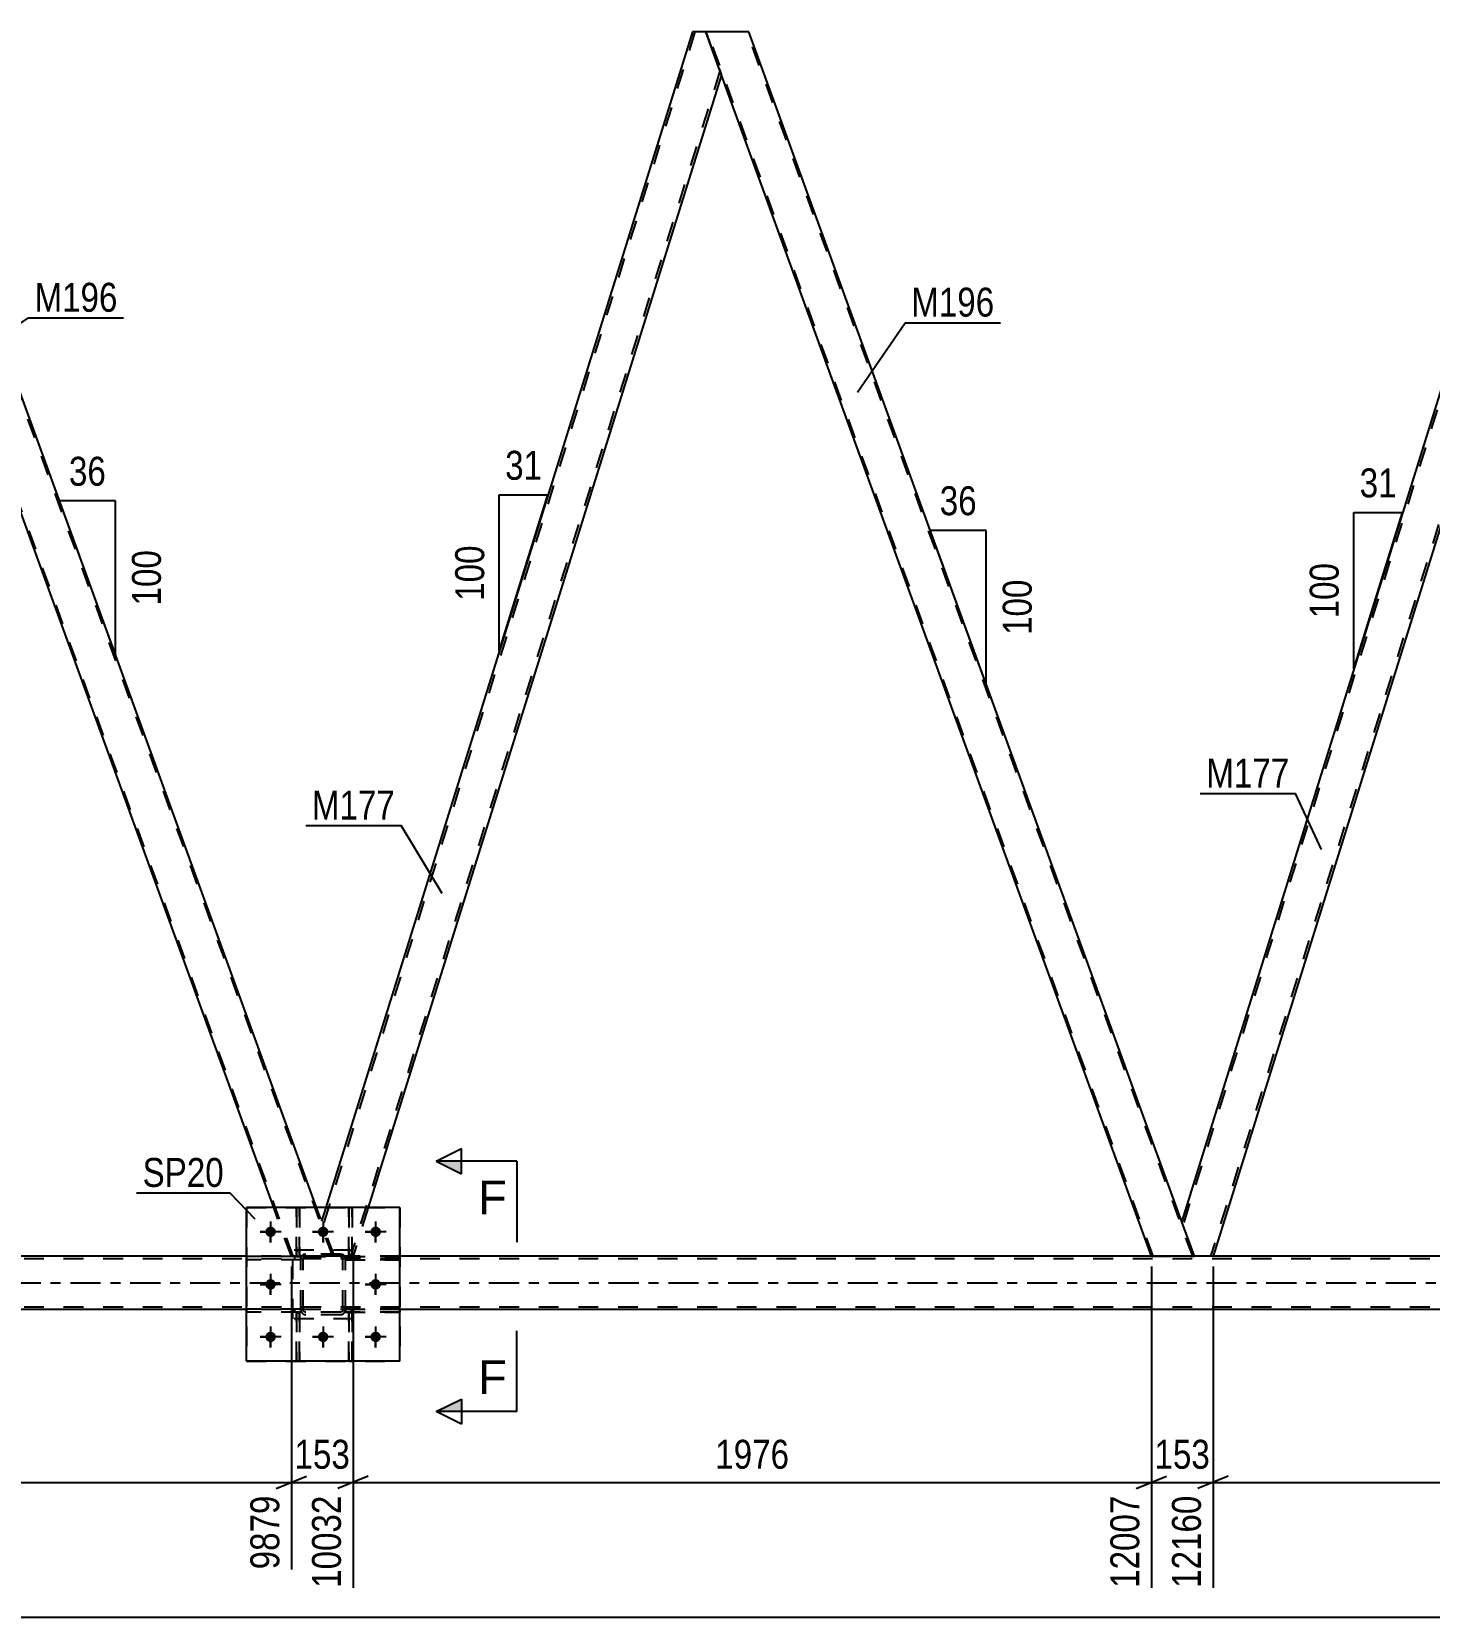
# Model space of a CAD drawing. Header units: millimetres. Extents: x 0 to 841, y 0 to 594.
# Drawn here: x 476.1 to 614.4, y 298.3 to 455.3 of the extents above; entities that cross this region are included whole.
import ezdxf

# ---------------------------------------------------------------- set-up
doc = ezdxf.new("R2010")
doc.units = ezdxf.units.MM
doc.linetypes.add('DXK_LINE_DOT2', pattern=[3.9198, 1.9599, -1.9599])
doc.linetypes.add('DXK_LINE_DOT3', pattern=[5.9187, 2.979, -0.9799, 0.9799, -0.9799])
doc.styles.add('Arial', font='ARIAL.TTF', dxfattribs={"height": 0.2})
doc.styles.add('Arial Narrow', font='ARIALN.TTF', dxfattribs={"height": 0.2})

# ---------------------------------------------------------------- blocks, each defined once
blk = doc.blocks.new('Part-814735430-3774 - 3299')
at = {"color": 7, "linetype": 'DXK_LINE_DOT2'}
for p, q in [((502.73, 334.05), (497.33, 334.05)), ((497.33, 333.73), (497.33, 334.05)), ((502.73, 333.73), (497.33, 333.73)), ((502.13, 333.73), (502.13, 334.05)), ((502.73, 334.05), (502.73, 333.73))]:
    blk.add_line(p, q, dxfattribs=at)
blk = doc.blocks.new('Part-814735430-3776 - 3299')
at = {"color": 7, "linetype": 'DXK_LINE_DOT2'}
for p, q in [((507.48, 338.89), (507.48, 334.04)), ((507.8, 338.89), (507.48, 338.89)), ((507.8, 334.04), (507.8, 338.89)), ((507.48, 334.64), (507.8, 334.64)), ((507.48, 334.04), (507.8, 334.04))]:
    blk.add_line(p, q, dxfattribs=at)
blk = doc.blocks.new('Part-814735430-3589 - 3299')
at = {"color": 7, "linetype": 'DXK_LINE_DOT2'}
for p, q in [((497.33, 338.89), (512.53, 338.89)), ((497.33, 338.89), (497.33, 323.69)), ((512.53, 338.89), (512.53, 323.69)), ((497.33, 323.69), (512.53, 323.69))]:
    blk.add_line(p, q, dxfattribs=at)
blk = doc.blocks.new('Part-814735430-3540 - 3299')
at = {"color": 7, "linetype": 'DXK_LINE_DOT2'}
for p, q in [((502.28, 323.69), (502.28, 328.52)), ((502.28, 328.52), (502.6, 328.52)), ((502.6, 328.52), (502.6, 323.69)), ((502.28, 327.92), (502.6, 327.92)), ((502.6, 323.69), (502.28, 323.69))]:
    blk.add_line(p, q, dxfattribs=at)
blk = doc.blocks.new('Part-814735430-3569 - 3299')
at = {"color": 2, "linetype": 'Continuous'}
for p, q in [((626.62, 455.29), (589.92, 337.54)), ((627.94, 455.29), (626.62, 455.29)), ((629.47, 451.09), (627.94, 455.29)), ((629.48, 451.04), (593.02, 334.07)), ((591.18, 334.07), (589.93, 337.49))]:
    blk.add_line(p, q, dxfattribs=at)
at = {"color": 7, "linetype": 'DXK_LINE_DOT2'}
for p, q in [((626.87, 455.29), (590.05, 337.17)), ((629.35, 451.41), (592.77, 334.07)), ((629.48, 451.04), (629.47, 451.09)), ((629.48, 451.04), (629.47, 451.09)), ((589.92, 337.54), (589.93, 337.49)), ((593.02, 334.07), (591.18, 334.07))]:
    blk.add_line(p, q, dxfattribs=at)
blk = doc.blocks.new('Part-814735430-3574 - 3299')
at = {"color": 2, "linetype": 'Continuous'}
for p, q in [((461.93, 455.29), (457.67, 455.29)), ((504.29, 338.89), (461.93, 455.29)), ((500.04, 338.89), (459.2, 451.09))]:
    blk.add_line(p, q, dxfattribs=at)
at = {"color": 7, "linetype": 'DXK_LINE_DOT2'}
for p, q in [((457.67, 455.29), (459.2, 451.09)), ((501.96, 334.07), (457.84, 455.29)), ((505.88, 334.07), (461.75, 455.29)), ((501.79, 334.07), (500.04, 338.89)), ((506.05, 334.07), (504.29, 338.89)), ((506.05, 334.07), (501.79, 334.07))]:
    blk.add_line(p, q, dxfattribs=at)
blk = doc.blocks.new('Part-814735430-3594 - 3299')
at = {"color": 7, "linetype": 'DXK_LINE_DOT2'}
for p, q in [((783.03, 333.83), (107.42, 333.83)), ((512.53, 334.07), (497.33, 334.07)), ((783.03, 329.03), (106.66, 329.03)), ((512.53, 328.79), (497.33, 328.79))]:
    blk.add_line(p, q, dxfattribs=at)
at = {"color": 2, "linetype": 'Continuous'}
for p, q in [((497.33, 334.07), (257.13, 334.07)), ((667.6, 334.07), (512.53, 334.07)), ((497.33, 328.79), (257.13, 328.79)), ((667.6, 328.79), (512.53, 328.79))]:
    blk.add_line(p, q, dxfattribs=at)
at = {"color": 7, "linetype": 'DXK_LINE_DOT3'}
blk.add_line((107.04, 331.43), (783.03, 331.43), dxfattribs=at)
blk = doc.blocks.new('Part-814735430-3599 - 3299')
at = {"color": 2, "linetype": 'Continuous'}
for p, q in [((512.53, 338.89), (497.33, 338.89)), ((497.33, 323.69), (497.33, 338.89)), ((512.53, 323.69), (512.53, 338.89)), ((512.53, 323.69), (497.33, 323.69))]:
    blk.add_line(p, q, dxfattribs=at)
blk = doc.blocks.new('Part-814735430-3602 - 3299')
at = {"color": 7, "linetype": 'DXK_LINE_DOT2'}
for p, q in [((507.48, 334.04), (507.48, 338.89)), ((507.48, 338.89), (507.8, 338.89)), ((507.8, 338.89), (507.8, 334.04)), ((507.48, 334.64), (507.8, 334.64)), ((507.8, 334.04), (507.48, 334.04))]:
    blk.add_line(p, q, dxfattribs=at)
blk = doc.blocks.new('Part-814735430-3639 - 3299')
at = {"color": 7, "linetype": 'DXK_LINE_DOT2'}
for p, q in [((541.74, 455.29), (504.92, 337.17)), ((544.21, 451.41), (507.64, 334.07)), ((544.35, 451.04), (544.33, 451.09)), ((544.35, 451.04), (544.33, 451.09)), ((505.2, 338.89), (504.78, 337.54)), ((506.05, 334.07), (504.78, 337.54)), ((509.39, 338.89), (507.89, 334.07)), ((507.89, 334.07), (506.05, 334.07))]:
    blk.add_line(p, q, dxfattribs=at)
at = {"color": 2, "linetype": 'Continuous'}
for p, q in [((541.48, 455.29), (505.2, 338.89)), ((542.8, 455.29), (541.48, 455.29)), ((544.33, 451.09), (542.8, 455.29)), ((544.35, 451.04), (509.39, 338.89))]:
    blk.add_line(p, q, dxfattribs=at)
blk = doc.blocks.new('Part-814735430-3644 - 3299')
at = {"color": 2, "linetype": 'Continuous'}
for p, q in [((547.06, 455.29), (542.8, 455.29)), ((589.93, 337.49), (547.06, 455.29)), ((586.92, 334.07), (544.33, 451.09))]:
    blk.add_line(p, q, dxfattribs=at)
at = {"color": 7, "linetype": 'DXK_LINE_DOT2'}
for p, q in [((542.8, 455.29), (544.33, 451.09)), ((587.09, 334.07), (542.97, 455.29)), ((591.01, 334.07), (546.89, 455.29)), ((591.18, 334.07), (589.93, 337.49)), ((586.92, 334.07), (591.18, 334.07))]:
    blk.add_line(p, q, dxfattribs=at)
blk = doc.blocks.new('Part-814735430-3659 - 3299')
at = {"color": 7, "linetype": 'DXK_LINE_DOT2'}
for p, q in [((512.53, 334.05), (507.13, 334.05)), ((507.13, 334.05), (507.13, 333.73)), ((507.13, 333.73), (512.53, 333.73)), ((507.73, 333.73), (507.73, 334.05)), ((512.53, 333.73), (512.53, 334.05))]:
    blk.add_line(p, q, dxfattribs=at)
blk = doc.blocks.new('Part-814735430-3662 - 3299')
at = {"color": 7, "linetype": 'DXK_LINE_DOT2'}
for p, q in [((512.53, 328.85), (507.13, 328.85)), ((507.13, 328.85), (507.13, 328.53)), ((507.13, 328.53), (512.53, 328.53)), ((507.73, 328.53), (507.73, 328.85)), ((512.53, 328.53), (512.53, 328.85))]:
    blk.add_line(p, q, dxfattribs=at)
blk = doc.blocks.new('Part-814735430-3665 - 3299')
at = {"color": 7, "linetype": 'DXK_LINE_DOT2'}
for p, q in [((502.73, 334.05), (497.33, 334.05)), ((497.33, 334.05), (497.33, 333.73)), ((502.73, 333.73), (497.33, 333.73)), ((502.13, 333.73), (502.13, 334.05)), ((502.73, 333.73), (502.73, 334.05))]:
    blk.add_line(p, q, dxfattribs=at)
blk = doc.blocks.new('Part-814735430-3668 - 3299')
at = {"color": 7, "linetype": 'DXK_LINE_DOT2'}
for p, q in [((502.73, 328.85), (497.33, 328.85)), ((497.33, 328.85), (497.33, 328.53)), ((502.73, 328.53), (497.33, 328.53)), ((502.13, 328.53), (502.13, 328.85)), ((502.73, 328.53), (502.73, 328.85))]:
    blk.add_line(p, q, dxfattribs=at)
blk = doc.blocks.new('Part-814735430-3694 - 3299')
at = {"color": 7, "linetype": 'DXK_LINE_DOT2'}
for p, q in [((507.8, 328.52), (507.48, 328.52)), ((507.48, 328.52), (507.48, 323.69)), ((507.8, 323.69), (507.8, 328.52)), ((507.48, 327.92), (507.8, 327.92)), ((507.48, 323.69), (507.8, 323.69))]:
    blk.add_line(p, q, dxfattribs=at)
blk = doc.blocks.new('Part-814735430-3717 - 3299')
at = {"color": 7, "linetype": 'DXK_LINE_DOT2'}
for p, q in [((502.6, 328.52), (502.28, 328.52)), ((502.28, 328.52), (502.28, 323.69)), ((502.6, 323.69), (502.6, 328.52)), ((502.28, 327.92), (502.6, 327.92)), ((502.28, 323.69), (502.6, 323.69))]:
    blk.add_line(p, q, dxfattribs=at)
blk = doc.blocks.new('Part-814735430-3728 - 3299')
at = {"color": 7, "linetype": 'DXK_LINE_DOT2'}
for p, q in [((502.28, 334.04), (502.28, 338.89)), ((502.28, 338.89), (502.6, 338.89)), ((502.6, 338.89), (502.6, 334.04)), ((502.28, 334.64), (502.6, 334.64)), ((502.6, 334.04), (502.28, 334.04))]:
    blk.add_line(p, q, dxfattribs=at)
blk = doc.blocks.new('Bolt-814735430-3729 - 3299')
at = {"linetype": 'Continuous'}
for points in [[(500.25, 336.49, -1), (499.21, 336.49, -1)], [(505.45, 336.49, -1), (504.41, 336.49, -1)], [(510.65, 336.49, -1), (509.61, 336.49, -1)], [(500.25, 331.29, -1), (499.21, 331.29, -1)], [(510.65, 331.29, -1), (509.61, 331.29, -1)], [(500.25, 326.09, -1), (499.21, 326.09, -1)], [(505.45, 326.09, -1), (504.41, 326.09, -1)], [(510.65, 326.09, -1), (509.61, 326.09, -1)]]:
    blk.add_hatch(color=1, dxfattribs=at).paths.add_polyline_path(points)
at = {"color": 1, "linetype": 'Continuous'}
for p, q in [((499.73, 337.53), (499.73, 335.45)), ((504.93, 337.53), (504.93, 335.45)), ((510.13, 337.53), (510.13, 335.45)), ((500.77, 336.49), (498.69, 336.49)), ((505.97, 336.49), (503.89, 336.49)), ((511.17, 336.49), (509.09, 336.49)), ((500.77, 331.29), (498.69, 331.29)), ((499.73, 332.33), (499.73, 330.25)), ((511.17, 331.29), (509.09, 331.29)), ((510.13, 332.33), (510.13, 330.25)), ((499.73, 327.13), (499.73, 325.05)), ((504.93, 327.13), (504.93, 325.05)), ((510.13, 327.13), (510.13, 325.05)), ((500.77, 326.09), (498.69, 326.09)), ((505.97, 326.09), (503.89, 326.09)), ((511.17, 326.09), (509.09, 326.09))]:
    blk.add_line(p, q, dxfattribs=at)
blk = doc.blocks.new('Bolt-814735430-3730 - 3299')
at = {"color": 1, "linetype": 'Continuous'}
for p, q in [((499.73, 337.53), (499.73, 336.83)), ((504.93, 337.53), (504.93, 336.83)), ((510.13, 337.53), (510.13, 336.83)), ((498.69, 336.49), (499.38, 336.49)), ((499.73, 335.45), (499.73, 336.14)), ((500.77, 336.49), (500.08, 336.49)), ((503.89, 336.49), (504.58, 336.49)), ((504.93, 335.45), (504.93, 336.14)), ((505.97, 336.49), (505.28, 336.49)), ((509.09, 336.49), (509.78, 336.49)), ((510.13, 335.45), (510.13, 336.14)), ((511.17, 336.49), (510.48, 336.49)), ((498.69, 331.29), (499.38, 331.29)), ((499.73, 332.33), (499.73, 331.63)), ((500.77, 331.29), (500.08, 331.29)), ((509.09, 331.29), (509.78, 331.29)), ((510.13, 332.33), (510.13, 331.63)), ((511.17, 331.29), (510.48, 331.29)), ((499.73, 330.25), (499.73, 330.94)), ((510.13, 330.25), (510.13, 330.94)), ((499.73, 327.13), (499.73, 326.43)), ((504.93, 327.13), (504.93, 326.43)), ((510.13, 327.13), (510.13, 326.43)), ((498.69, 326.09), (499.38, 326.09)), ((499.73, 325.05), (499.73, 325.74)), ((500.77, 326.09), (500.08, 326.09)), ((503.89, 326.09), (504.58, 326.09)), ((504.93, 325.05), (504.93, 325.74)), ((505.97, 326.09), (505.28, 326.09)), ((509.09, 326.09), (509.78, 326.09)), ((510.13, 325.05), (510.13, 325.74)), ((511.17, 326.09), (510.48, 326.09))]:
    blk.add_line(p, q, dxfattribs=at)
blk = doc.blocks.new('Part-814735430-3736 - 3299')
at = {"color": 7, "linetype": 'DXK_LINE_DOT2'}
for p, q in [((507.48, 323.69), (507.48, 328.52)), ((507.48, 328.52), (507.8, 328.52)), ((507.8, 328.52), (507.8, 323.69)), ((507.48, 327.92), (507.8, 327.92)), ((507.8, 323.69), (507.48, 323.69))]:
    blk.add_line(p, q, dxfattribs=at)
blk = doc.blocks.new('Part-814735430-3740 - 3299')
at = {"color": 7, "linetype": 'DXK_LINE_DOT2'}
for p, q in [((502.73, 333.81), (502.77, 333.99)), ((502.77, 333.99), (502.73, 333.81)), ((502.73, 328.77), (502.73, 333.81)), ((502.97, 333.81), (502.99, 333.9)), ((502.97, 328.77), (502.97, 333.81)), ((502.99, 333.9), (503.04, 333.98)), ((503.03, 334.25), (503.21, 334.29)), ((503.21, 334.29), (503.03, 334.25)), ((503.04, 333.98), (503.12, 334.03)), ((503.12, 334.03), (503.21, 334.05)), ((506.65, 334.29), (503.21, 334.29)), ((503.21, 334.05), (506.65, 334.05)), ((506.65, 334.29), (506.83, 334.25)), ((506.83, 334.25), (506.65, 334.29)), ((506.65, 334.05), (506.74, 334.03)), ((506.74, 334.03), (506.82, 333.98)), ((506.82, 333.98), (506.87, 333.9)), ((506.87, 333.9), (506.89, 333.81)), ((506.89, 328.77), (506.89, 333.81)), ((507.09, 333.99), (507.13, 333.81)), ((507.13, 333.81), (507.09, 333.99)), ((507.13, 328.77), (507.13, 333.81)), ((502.77, 328.58), (502.73, 328.77)), ((502.73, 328.77), (502.77, 328.58)), ((502.99, 328.68), (502.97, 328.77)), ((503.04, 328.6), (502.99, 328.68)), ((503.21, 328.29), (503.03, 328.32)), ((503.03, 328.32), (503.21, 328.29)), ((503.12, 328.55), (503.04, 328.6)), ((503.21, 328.53), (503.12, 328.55)), ((506.65, 328.53), (503.21, 328.53)), ((506.65, 328.29), (503.21, 328.29)), ((506.74, 328.55), (506.65, 328.53)), ((506.83, 328.32), (506.65, 328.29)), ((506.65, 328.29), (506.83, 328.32)), ((506.82, 328.6), (506.74, 328.55)), ((506.87, 328.68), (506.82, 328.6)), ((506.89, 328.77), (506.87, 328.68)), ((507.13, 328.77), (507.09, 328.58)), ((507.09, 328.58), (507.13, 328.77))]:
    blk.add_line(p, q, dxfattribs=at)
at = {"color": 7, "linetype": 'DXK_LINE_DOT3'}
blk.add_line((504.93, 331.29), (504.93, 331.29), dxfattribs=at)
at = {"color": 7, "linetype": 'DXK_LINE_DOT2'}
for centre, start, end in [((503.21, 333.81), 112.5, 157.5), ((503.21, 333.81), 112.5, 157.5), ((506.65, 333.81), 22.5, 67.5), ((506.65, 333.81), 22.5, 67.5), ((503.21, 328.77), 202.5, 247.5), ((503.21, 328.77), 202.5, 247.5), ((506.65, 328.77), 292.5, 337.5), ((506.65, 328.77), 292.5, 337.5)]:
    blk.add_arc(centre, 0.48, start, end, dxfattribs=at)
blk = doc.blocks.new('Part-814735430-3741 - 3299')
at = {"color": 7, "linetype": 'DXK_LINE_DOT2'}
for p, q in [((507.93, 334.69), (501.93, 334.69)), ((501.93, 327.89), (501.93, 334.69)), ((507.93, 327.89), (507.93, 334.69)), ((507.93, 327.89), (501.93, 327.89))]:
    blk.add_line(p, q, dxfattribs=at)
blk = doc.blocks.new('Part-814735430-3744 - 3299')
at = {"color": 7, "linetype": 'DXK_LINE_DOT2'}
for p, q in [((507.13, 333.73), (507.13, 334.05)), ((507.13, 334.05), (512.53, 334.05)), ((512.53, 333.73), (507.13, 333.73)), ((507.73, 333.73), (507.73, 334.05)), ((512.53, 334.05), (512.53, 333.73))]:
    blk.add_line(p, q, dxfattribs=at)
blk = doc.blocks.new('Part-814735430-3747 - 3299')
at = {"color": 7, "linetype": 'DXK_LINE_DOT2'}
for p, q in [((502.28, 338.89), (502.28, 334.04)), ((502.6, 338.89), (502.28, 338.89)), ((502.6, 334.04), (502.6, 338.89)), ((502.28, 334.64), (502.6, 334.64)), ((502.28, 334.04), (502.6, 334.04))]:
    blk.add_line(p, q, dxfattribs=at)
blk = doc.blocks.new('Part-814735430-3771 - 3299')
at = {"color": 7, "linetype": 'DXK_LINE_DOT2'}
for p, q in [((507.93, 334.69), (501.93, 334.69)), ((501.93, 327.89), (501.93, 334.69)), ((507.93, 327.89), (507.93, 334.69)), ((507.93, 327.89), (501.93, 327.89))]:
    blk.add_line(p, q, dxfattribs=at)
blk = doc.blocks.new('Part-814735430-3772 - 3299')
at = {"color": 7, "linetype": 'DXK_LINE_DOT2'}
for p, q in [((502.73, 333.81), (502.77, 333.99)), ((502.77, 333.99), (502.73, 333.81)), ((502.73, 328.77), (502.73, 333.81)), ((502.97, 333.81), (502.99, 333.9)), ((502.97, 328.77), (502.97, 333.81)), ((502.99, 333.9), (503.04, 333.98)), ((503.03, 334.25), (503.21, 334.29)), ((503.21, 334.29), (503.03, 334.25)), ((503.04, 333.98), (503.12, 334.03)), ((503.12, 334.03), (503.21, 334.05)), ((506.65, 334.29), (503.21, 334.29)), ((503.21, 334.05), (506.65, 334.05)), ((506.65, 334.29), (506.83, 334.25)), ((506.83, 334.25), (506.65, 334.29)), ((506.65, 334.05), (506.74, 334.03)), ((506.74, 334.03), (506.82, 333.98)), ((506.82, 333.98), (506.87, 333.9)), ((506.87, 333.9), (506.89, 333.81)), ((506.89, 328.77), (506.89, 333.81)), ((507.09, 333.99), (507.13, 333.81)), ((507.13, 333.81), (507.09, 333.99)), ((507.13, 328.77), (507.13, 333.81)), ((502.77, 328.58), (502.73, 328.77)), ((502.73, 328.77), (502.77, 328.58)), ((502.99, 328.68), (502.97, 328.77)), ((503.04, 328.6), (502.99, 328.68)), ((503.21, 328.29), (503.03, 328.32)), ((503.03, 328.32), (503.21, 328.29)), ((503.12, 328.55), (503.04, 328.6)), ((503.21, 328.53), (503.12, 328.55)), ((506.65, 328.53), (503.21, 328.53)), ((506.65, 328.29), (503.21, 328.29)), ((506.74, 328.55), (506.65, 328.53)), ((506.83, 328.32), (506.65, 328.29)), ((506.65, 328.29), (506.83, 328.32)), ((506.82, 328.6), (506.74, 328.55)), ((506.87, 328.68), (506.82, 328.6)), ((506.89, 328.77), (506.87, 328.68)), ((507.13, 328.77), (507.09, 328.58)), ((507.09, 328.58), (507.13, 328.77))]:
    blk.add_line(p, q, dxfattribs=at)
at = {"color": 7, "linetype": 'DXK_LINE_DOT3'}
blk.add_line((504.93, 331.29), (504.93, 331.29), dxfattribs=at)
at = {"color": 7, "linetype": 'DXK_LINE_DOT2'}
for centre, start, end in [((503.21, 333.81), 112.5, 157.5), ((503.21, 333.81), 112.5, 157.5), ((506.65, 333.81), 22.5, 67.5), ((506.65, 333.81), 22.5, 67.5), ((503.21, 328.77), 202.5, 247.5), ((503.21, 328.77), 202.5, 247.5), ((506.65, 328.77), 292.5, 337.5), ((506.65, 328.77), 292.5, 337.5)]:
    blk.add_arc(centre, 0.48, start, end, dxfattribs=at)
blk = doc.blocks.new('Part-814735430-3773 - 3299')
at = {"color": 7, "linetype": 'DXK_LINE_DOT2'}
for p, q in [((507.13, 328.53), (507.13, 328.85)), ((507.13, 328.85), (512.53, 328.85)), ((512.53, 328.53), (507.13, 328.53)), ((507.73, 328.53), (507.73, 328.85)), ((512.53, 328.85), (512.53, 328.53))]:
    blk.add_line(p, q, dxfattribs=at)
blk = doc.blocks.new('Part-814735430-3775 - 3299')
at = {"color": 7, "linetype": 'DXK_LINE_DOT2'}
for p, q in [((502.73, 328.85), (497.33, 328.85)), ((497.33, 328.53), (497.33, 328.85)), ((502.73, 328.53), (497.33, 328.53)), ((502.13, 328.53), (502.13, 328.85)), ((502.73, 328.85), (502.73, 328.53))]:
    blk.add_line(p, q, dxfattribs=at)
blk = doc.blocks.new('AngleDimension-814735430-12301 - 3299')
at = {"color": 7, "linetype": 'Continuous'}
for p, q in [((522.37, 409.44), (527.19, 409.44)), ((522.37, 393.97), (527.19, 409.44)), ((522.37, 393.97), (522.37, 409.44)), ((523.49, 397.55), (527.19, 409.44))]:
    blk.add_line(p, q, dxfattribs=at)
at = {"color": 0}
for points in [[(527.21, 410.34), (527.21, 414.54), (522.35, 414.54), (522.35, 410.34)], [(521.47, 405.05), (517.27, 405.05), (517.27, 398.36), (521.47, 398.36)]]:
    blk.add_wipeout(points, dxfattribs=at)
at = {"color": 3, "style": 'Arial Narrow'}
blk.add_text('31', height=2.863, dxfattribs=at).set_placement((522.95, 410.94))
blk.add_text('100', height=2.863, rotation=90.0002, dxfattribs=at).set_placement((520.87, 398.96))
blk = doc.blocks.new('StraightDimension-814735430-4850 - 3299')
at = {"color": 7, "linetype": 'Continuous'}
for p, q in [((501.79, 333.07), (501.79, 303.08)), ((507.89, 333.07), (507.89, 301.25)), ((500.29, 311.09), (503.29, 312.29)), ((501.79, 311.69), (507.89, 311.69)), ((509.39, 312.29), (506.39, 311.09))]:
    blk.add_line(p, q, dxfattribs=at)
at = {"color": 0}
blk.add_wipeout([(508.18, 312.44), (508.18, 316.64), (501.5, 316.64), (501.5, 312.44)], dxfattribs=at)
at = {"color": 0, "linetype": 'Continuous'}
blk.add_wipeout([(507.29, 310.99), (503.09, 310.99), (503.09, 300.65), (507.29, 300.65)], dxfattribs=at)
at = {"color": 3, "style": 'Arial Narrow'}
blk.add_text('153', height=2.863, dxfattribs=at).set_placement((502.1, 313.04))
at = {"color": 3, "linetype": 'Continuous', "style": 'Arial Narrow'}
blk.add_text('10032', height=2.863, rotation=90.0002, dxfattribs=at).set_placement((506.69, 301.25))
blk = doc.blocks.new('StraightDimension-814735430-4802 - 3299')
at = {"color": 7, "linetype": 'Continuous'}
for p, q in [((586.92, 333.07), (586.92, 301.25)), ((593.02, 333.07), (593.02, 301.25)), ((585.42, 311.09), (588.42, 312.29)), ((586.92, 311.69), (593.02, 311.69)), ((594.52, 312.29), (591.52, 311.09))]:
    blk.add_line(p, q, dxfattribs=at)
at = {"color": 0}
blk.add_wipeout([(593.32, 312.44), (593.32, 316.64), (586.63, 316.64), (586.63, 312.44)], dxfattribs=at)
at = {"color": 0, "linetype": 'Continuous'}
blk.add_wipeout([(592.42, 310.99), (588.22, 310.99), (588.22, 300.65), (592.42, 300.65)], dxfattribs=at)
at = {"color": 3, "style": 'Arial Narrow'}
blk.add_text('153', height=2.863, dxfattribs=at).set_placement((587.23, 313.04))
at = {"color": 3, "linetype": 'Continuous', "style": 'Arial Narrow'}
blk.add_text('12160', height=2.863, rotation=90.0002, dxfattribs=at).set_placement((591.82, 301.25))
blk = doc.blocks.new('AngleDimension-814735430-3813 - 3299')
at = {"color": 7, "linetype": 'Continuous'}
for p, q in [((566.33, 402.34), (565.02, 405.93)), ((570.57, 405.93), (565.02, 405.93)), ((570.57, 390.71), (565.02, 405.93)), ((570.57, 390.71), (570.57, 405.93))]:
    blk.add_line(p, q, dxfattribs=at)
at = {"color": 0}
for points in [[(570.22, 406.83), (570.22, 411.03), (565.37, 411.03), (565.37, 406.83)], [(575.67, 401.66), (571.47, 401.66), (571.47, 394.98), (575.67, 394.98)]]:
    blk.add_wipeout(points, dxfattribs=at)
at = {"color": 3, "style": 'Arial Narrow'}
blk.add_text('36', height=2.863, dxfattribs=at).set_placement((565.97, 407.43))
blk.add_text('100', height=2.863, rotation=90.0002, dxfattribs=at).set_placement((575.07, 395.58))
blk = doc.blocks.new('AngleDimension-814735430-3827 - 3299')
at = {"color": 7, "linetype": 'Continuous'}
for p, q in [((480.8, 403.44), (478.83, 408.85)), ((484.37, 408.85), (478.83, 408.85)), ((484.37, 393.63), (478.83, 408.85)), ((484.37, 393.63), (484.37, 408.85))]:
    blk.add_line(p, q, dxfattribs=at)
at = {"color": 0}
for points in [[(484.03, 409.75), (484.03, 413.95), (479.17, 413.95), (479.17, 409.75)], [(489.47, 404.58), (485.27, 404.58), (485.27, 397.9), (489.47, 397.9)]]:
    blk.add_wipeout(points, dxfattribs=at)
at = {"color": 3, "style": 'Arial Narrow'}
blk.add_text('36', height=2.863, dxfattribs=at).set_placement((479.77, 410.35))
blk.add_text('100', height=2.863, rotation=90.0002, dxfattribs=at).set_placement((488.87, 398.5))
blk = doc.blocks.new('StraightDimension-814735430-4637 - 3299')
at = {"color": 7, "linetype": 'Continuous'}
blk.add_line((54.27, 298.33), (793.89, 298.33), dxfattribs=at)
blk = doc.blocks.new('StraightDimension-814735430-4778 - 3299')
at = {"color": 7, "linetype": 'Continuous'}
for p, q in [((593.02, 333.07), (593.02, 301.25)), ((672.06, 333.07), (672.06, 301.25)), ((594.52, 312.29), (591.52, 311.09)), ((593.02, 311.69), (672.06, 311.69)), ((670.56, 311.09), (673.56, 312.29))]:
    blk.add_line(p, q, dxfattribs=at)
at = {"color": 0}
blk.add_wipeout([(636.8, 312.44), (636.8, 316.64), (628.28, 316.64), (628.28, 312.44)], dxfattribs=at)
at = {"color": 0, "linetype": 'Continuous'}
blk.add_wipeout([(671.46, 310.99), (667.26, 310.99), (667.26, 300.65), (671.46, 300.65)], dxfattribs=at)
at = {"color": 3, "style": 'Arial Narrow'}
blk.add_text('1976', height=2.863, dxfattribs=at).set_placement((628.88, 313.04))
at = {"color": 3, "linetype": 'Continuous', "style": 'Arial Narrow'}
blk.add_text('14136', height=2.863, rotation=90.0002, dxfattribs=at).set_placement((670.86, 301.25))
blk = doc.blocks.new('StraightDimension-814735430-4826 - 3299')
at = {"color": 7, "linetype": 'Continuous'}
for p, q in [((507.89, 333.07), (507.89, 301.25)), ((586.92, 333.07), (586.92, 301.25)), ((509.39, 312.29), (506.39, 311.09)), ((507.89, 311.69), (586.92, 311.69)), ((585.42, 311.09), (588.42, 312.29))]:
    blk.add_line(p, q, dxfattribs=at)
at = {"color": 0}
blk.add_wipeout([(551.66, 312.44), (551.66, 316.64), (543.15, 316.64), (543.15, 312.44)], dxfattribs=at)
at = {"color": 0, "linetype": 'Continuous'}
blk.add_wipeout([(586.32, 310.99), (582.12, 310.99), (582.12, 300.65), (586.32, 300.65)], dxfattribs=at)
at = {"color": 3, "style": 'Arial Narrow'}
blk.add_text('1976', height=2.863, dxfattribs=at).set_placement((543.75, 313.04))
at = {"color": 3, "linetype": 'Continuous', "style": 'Arial Narrow'}
blk.add_text('12007', height=2.863, rotation=90.0002, dxfattribs=at).set_placement((585.72, 301.25))
blk = doc.blocks.new('StraightDimension-814735430-4874 - 3299')
at = {"color": 7, "linetype": 'Continuous'}
for p, q in [((422.76, 333.07), (422.76, 303.08)), ((501.79, 333.07), (501.79, 303.08)), ((424.26, 312.29), (421.26, 311.09)), ((422.76, 311.69), (501.79, 311.69)), ((500.29, 311.09), (503.29, 312.29))]:
    blk.add_line(p, q, dxfattribs=at)
at = {"color": 0}
blk.add_wipeout([(466.53, 312.44), (466.53, 316.64), (458.02, 316.64), (458.02, 312.44)], dxfattribs=at)
at = {"color": 0, "linetype": 'Continuous'}
blk.add_wipeout([(501.19, 310.99), (496.99, 310.99), (496.99, 302.48), (501.19, 302.48)], dxfattribs=at)
at = {"color": 3, "style": 'Arial Narrow'}
blk.add_text('1976', height=2.863, dxfattribs=at).set_placement((458.62, 313.04))
at = {"color": 3, "linetype": 'Continuous', "style": 'Arial Narrow'}
blk.add_text('9879', height=2.863, rotation=90.0002, dxfattribs=at).set_placement((500.59, 303.08))
blk = doc.blocks.new('AngleDimension-814735430-12315 - 3299')
at = {"color": 7, "linetype": 'Continuous'}
for p, q in [((606.96, 407.7), (611.78, 407.7)), ((606.96, 392.23), (611.78, 407.7)), ((606.96, 392.23), (606.96, 407.7)), ((608.77, 398.04), (611.78, 407.7))]:
    blk.add_line(p, q, dxfattribs=at)
at = {"color": 0}
for points in [[(611.8, 408.6), (611.8, 412.8), (606.94, 412.8), (606.94, 408.6)], [(606.06, 403.3), (601.86, 403.3), (601.86, 396.62), (606.06, 396.62)]]:
    blk.add_wipeout(points, dxfattribs=at)
at = {"color": 3, "style": 'Arial Narrow'}
blk.add_text('31', height=2.863, dxfattribs=at).set_placement((607.54, 409.2))
blk.add_text('100', height=2.863, rotation=90.0002, dxfattribs=at).set_placement((605.46, 397.22))
blk = doc.blocks.new('Mark-814735430-3595 - 3299')
at = {"color": 0}
blk.add_wipeout([(495.1, 340.94), (495.1, 343.94), (487.06, 343.94), (487.06, 340.94)], dxfattribs=at)
blk.add_wipeout([(495.1, 340.94), (495.1, 343.94), (487.06, 343.94), (487.06, 340.94)], dxfattribs=at)
at = {"color": 30, "linetype": 'Continuous'}
for p in [(486.46, 340.34), (498.21, 337.76)]:
    blk.add_line(p, (495.7, 340.34), dxfattribs=at)
at = {"color": 3, "style": 'Arial Narrow'}
blk.add_text('SP20', height=2.863, dxfattribs=at).set_placement((487.06, 340.94))
blk = doc.blocks.new('Mark-814735430-3565 - 3299')
at = {"color": 0}
blk.add_wipeout([(600.58, 380.47), (600.58, 383.47), (592.36, 383.47), (592.36, 380.47)], dxfattribs=at)
blk.add_wipeout([(600.58, 380.47), (600.58, 383.47), (592.36, 383.47), (592.36, 380.47)], dxfattribs=at)
at = {"color": 30, "linetype": 'Continuous'}
for p in [(591.76, 379.87), (603.77, 374.35)]:
    blk.add_line(p, (601.18, 379.87), dxfattribs=at)
at = {"color": 3, "style": 'Arial Narrow'}
blk.add_text('M177', height=2.863, dxfattribs=at).set_placement((592.36, 380.47))
blk = doc.blocks.new('Mark-814735430-3570 - 3299')
at = {"color": 0}
blk.add_wipeout([(484.58, 427.57), (484.58, 430.57), (476.36, 430.57), (476.36, 427.57)], dxfattribs=at)
blk.add_wipeout([(484.58, 427.57), (484.58, 430.57), (476.36, 430.57), (476.36, 427.57)], dxfattribs=at)
at = {"color": 30, "linetype": 'Continuous'}
for p, q in [((471.63, 424.15), (475.76, 426.97)), ((475.76, 426.97), (485.18, 426.97))]:
    blk.add_line(p, q, dxfattribs=at)
at = {"color": 3, "style": 'Arial Narrow'}
blk.add_text('M196', height=2.863, dxfattribs=at).set_placement((476.36, 427.57))
blk = doc.blocks.new('Mark-814735430-3635 - 3299')
at = {"color": 0}
blk.add_wipeout([(512.04, 377.3), (512.04, 380.3), (503.82, 380.3), (503.82, 377.3)], dxfattribs=at)
blk.add_wipeout([(512.04, 377.3), (512.04, 380.3), (503.82, 380.3), (503.82, 377.3)], dxfattribs=at)
at = {"color": 30, "linetype": 'Continuous'}
for p in [(503.22, 376.7), (516.72, 369.99)]:
    blk.add_line(p, (512.64, 376.7), dxfattribs=at)
at = {"color": 3, "style": 'Arial Narrow'}
blk.add_text('M177', height=2.863, dxfattribs=at).set_placement((503.82, 377.3))
blk = doc.blocks.new('Mark-814735430-3640 - 3299')
at = {"color": 0}
blk.add_wipeout([(571.37, 427.09), (571.37, 430.09), (563.15, 430.09), (563.15, 427.09)], dxfattribs=at)
blk.add_wipeout([(571.37, 427.09), (571.37, 430.09), (563.15, 430.09), (563.15, 427.09)], dxfattribs=at)
at = {"color": 30, "linetype": 'Continuous'}
for p, q in [((557.82, 419.61), (562.55, 426.49)), ((562.55, 426.49), (571.97, 426.49))]:
    blk.add_line(p, q, dxfattribs=at)
at = {"color": 3, "style": 'Arial Narrow'}
blk.add_text('M196', height=2.863, dxfattribs=at).set_placement((563.15, 427.09))
blk = doc.blocks.new('SectionMark-814735430-5058 - 3299')
at = {"linetype": 'Continuous'}
for points in [[(518.62, 343.48), (518.62, 342.23), (516.12, 343.48)], [(518.62, 319.94), (518.62, 318.69), (516.12, 318.69)]]:
    blk.add_hatch(color=6, dxfattribs=at).paths.add_polyline_path(points)
at = {"color": 6, "linetype": 'Continuous'}
for p, q in [((516.12, 343.48), (518.62, 344.73)), ((518.62, 342.23), (518.62, 344.73)), ((524.12, 343.48), (516.12, 343.48)), ((516.12, 343.48), (518.62, 342.23)), ((524.12, 343.48), (524.12, 335.48)), ((524.12, 318.69), (524.12, 326.69)), ((516.12, 318.69), (518.62, 319.94)), ((524.12, 318.69), (516.12, 318.69)), ((518.62, 317.44), (516.12, 318.69)), ((518.62, 319.94), (518.62, 317.44))]:
    blk.add_line(p, q, dxfattribs=at)
at = {"color": 0, "linetype": 'Continuous'}
for points in [[(523.12, 338.23), (523.12, 341.73), (520.27, 341.73), (520.27, 338.23)], [(523.12, 320.44), (523.12, 323.94), (520.27, 323.94), (520.27, 320.44)]]:
    blk.add_wipeout(points, dxfattribs=at)
at = {"color": 3, "linetype": 'Continuous', "style": 'Arial'}
for p in [(520.27, 338.23), (520.27, 320.44)]:
    blk.add_text('F', height=3.34, dxfattribs=at).set_placement(p)

msp = doc.modelspace()

# ---------------------------------------------------------------- block references
for name in ['Part-814735430-3574 - 3299', 'Part-814735430-3639 - 3299', 'Part-814735430-3644 - 3299', 'Part-814735430-3569 - 3299', 'Part-814735430-3589 - 3299', 'Part-814735430-3599 - 3299', 'Bolt-814735430-3729 - 3299', 'Bolt-814735430-3730 - 3299', 'Part-814735430-3728 - 3299', 'Part-814735430-3747 - 3299', 'Part-814735430-3776 - 3299', 'Part-814735430-3602 - 3299', 'Part-814735430-3741 - 3299', 'Part-814735430-3771 - 3299', 'Part-814735430-3594 - 3299', 'Part-814735430-3774 - 3299', 'Part-814735430-3665 - 3299', 'Part-814735430-3740 - 3299', 'Part-814735430-3772 - 3299', 'Part-814735430-3659 - 3299', 'Part-814735430-3744 - 3299', 'Part-814735430-3668 - 3299', 'Part-814735430-3775 - 3299', 'Part-814735430-3540 - 3299', 'Part-814735430-3717 - 3299', 'Part-814735430-3662 - 3299', 'Part-814735430-3773 - 3299', 'Part-814735430-3694 - 3299', 'Part-814735430-3736 - 3299']:
    msp.add_blockref(name, (0, 0))

# ---------------------------------------------------------------- next in the draw order: block references
for name in ['AngleDimension-814735430-12301 - 3299', 'AngleDimension-814735430-3827 - 3299', 'AngleDimension-814735430-3813 - 3299', 'StraightDimension-814735430-4850 - 3299', 'StraightDimension-814735430-4802 - 3299']:
    msp.add_blockref(name, (0, 0))

# ---------------------------------------------------------------- next in the draw order: block references
msp.add_blockref('StraightDimension-814735430-4637 - 3299', (0, 0))

# ---------------------------------------------------------------- next in the draw order: block references
for name in ['Mark-814735430-3570 - 3299', 'Mark-814735430-3640 - 3299', 'AngleDimension-814735430-12315 - 3299', 'Mark-814735430-3565 - 3299', 'Mark-814735430-3635 - 3299', 'Mark-814735430-3595 - 3299', 'StraightDimension-814735430-4874 - 3299', 'StraightDimension-814735430-4826 - 3299', 'StraightDimension-814735430-4778 - 3299']:
    msp.add_blockref(name, (0, 0))

# ---------------------------------------------------------------- next in the draw order: block references
msp.add_blockref('SectionMark-814735430-5058 - 3299', (0, 0))

doc.saveas('drawing.dxf')
